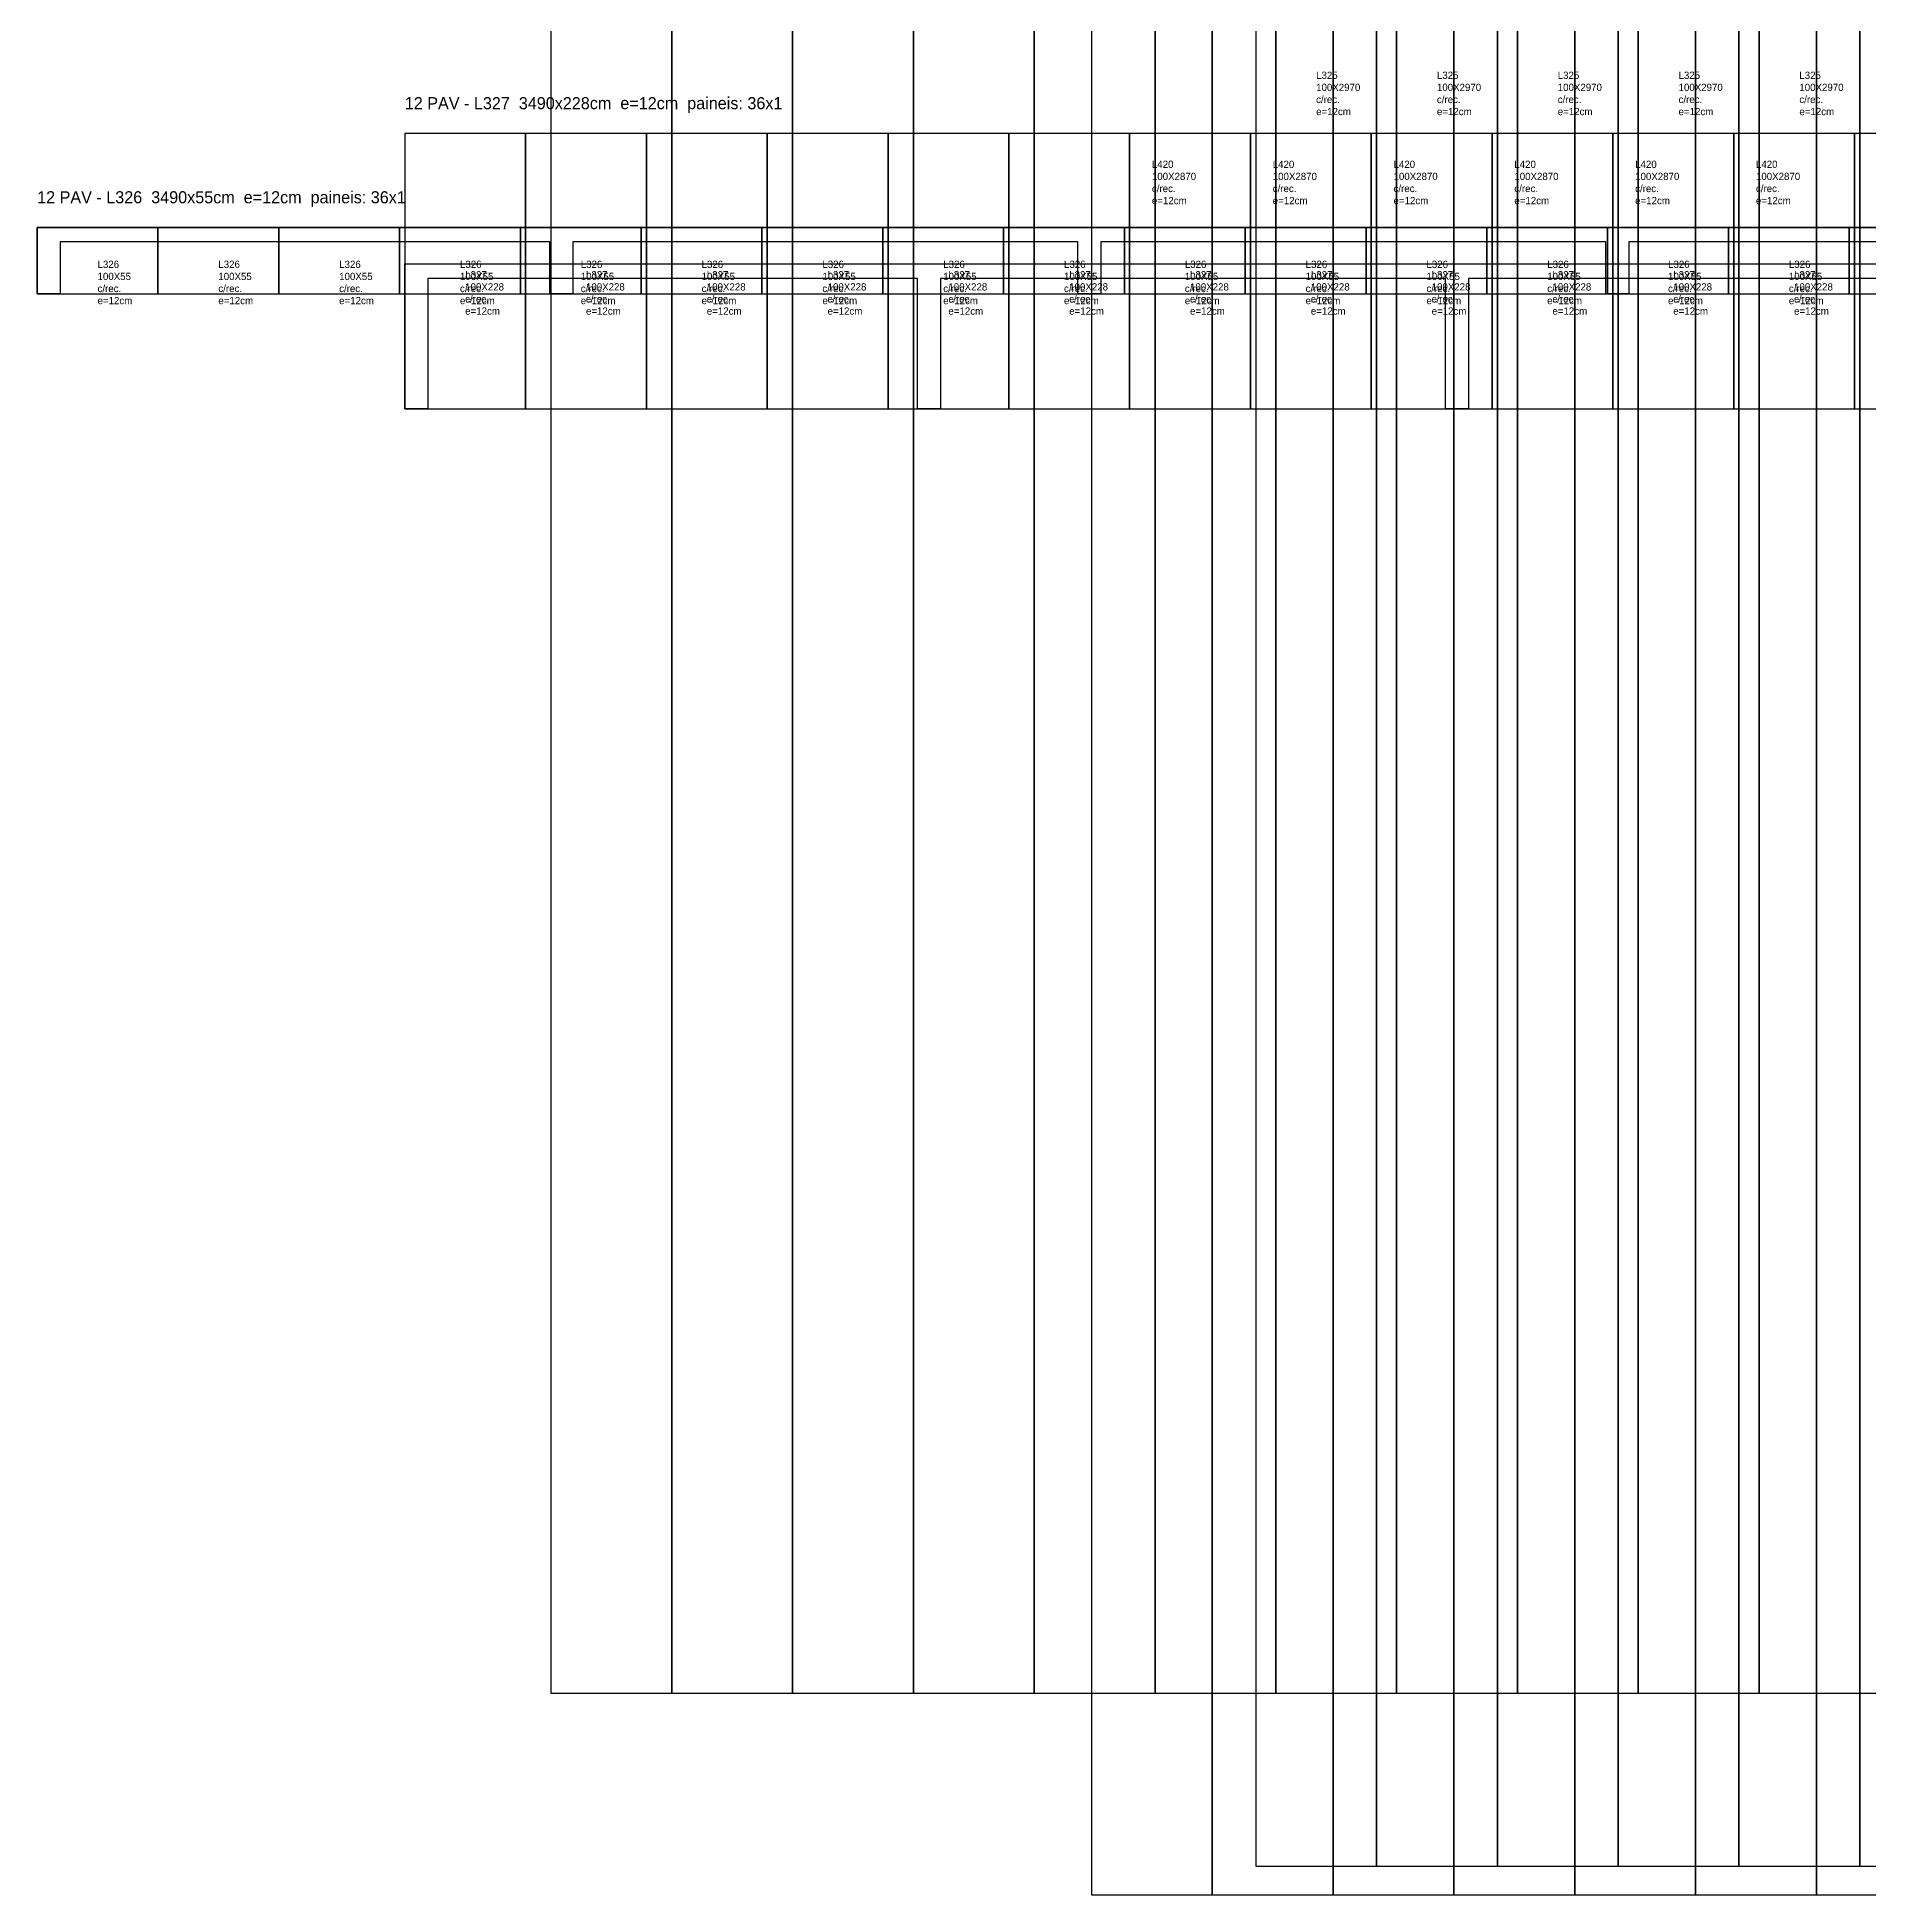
# Model space of a CAD drawing. Header units: metres. Extents: x -260 to 6932, y 665 to 3732.
# Drawn here: x -260 to 1257, y 665 to 2202 of the extents above; entities that cross this region are included whole.
import ezdxf

# ---------------------------------------------------------------- set-up
doc = ezdxf.new("R2010")
doc.units = ezdxf.units.M

msp = doc.modelspace()

# ---------------------------------------------------------------- linework, layer by layer
at = {"layer": 'Contorno'}
for points in [[(164.84, 831.69), (6149.04, 831.69), (6149.04, 3701.69), (164.84, 3701.69), (164.84, 831.69)], [(748.21, 688.59), (6932.41, 688.59), (6932.41, 3658.59), (748.21, 3658.59), (748.21, 688.59)], [(612.28, 664.91), (6596.48, 664.91), (6596.48, 3534.91), (612.28, 3534.91), (612.28, 664.91)]]:
    msp.add_lwpolyline(points, close=True, dxfattribs=at)
for points in [[(1475.02, 2032.66), (1057.02, 2032.66), (1057.02, 1989.66), (1038.02, 1989.66), (1038.02, 2032.66), (620.02, 2032.66), (620.02, 1989.66), (601.02, 1989.66), (601.02, 2032.66), (183.02, 2032.66), (183.02, 1989.66), (164.02, 1989.66), (164.02, 2032.66), (-241.48, 2032.66), (-241.48, 1989.66), (-260.48, 1989.66), (-260.48, 1989.66), (-260.48, 2044.66), (3229.52, 2044.66)], [(1342.33, 2002.51), (924.33, 2002.51), (924.33, 1894.51), (905.33, 1894.51), (905.33, 2002.51), (487.33, 2002.51), (487.33, 1894.51), (468.33, 1894.51), (468.33, 2002.51), (62.83, 2002.51), (62.83, 1894.51), (43.83, 1894.51), (43.83, 1894.51), (43.83, 2014.51), (3398.33, 2014.51)]]:
    msp.add_lwpolyline(points, dxfattribs=at)
at = {"layer": 'Paineis'}
for points in [[(164.84, 831.69), (264.84, 831.69), (264.84, 3701.69), (164.84, 3701.69)], [(264.84, 831.69), (364.84, 831.69), (364.84, 3701.69), (264.84, 3701.69)], [(364.84, 831.69), (464.84, 831.69), (464.84, 3701.69), (364.84, 3701.69)], [(464.84, 831.69), (564.84, 831.69), (564.84, 3701.69), (464.84, 3701.69)], [(564.84, 831.69), (664.84, 831.69), (664.84, 3701.69), (564.84, 3701.69)], [(664.84, 831.69), (764.84, 831.69), (764.84, 3701.69), (664.84, 3701.69)], [(764.84, 831.69), (864.84, 831.69), (864.84, 3701.69), (764.84, 3701.69)], [(864.84, 831.69), (964.84, 831.69), (964.84, 3701.69), (864.84, 3701.69)], [(964.84, 831.69), (1064.84, 831.69), (1064.84, 3701.69), (964.84, 3701.69)], [(1064.84, 831.69), (1164.84, 831.69), (1164.84, 3701.69), (1064.84, 3701.69)], [(1164.84, 831.69), (1264.84, 831.69), (1264.84, 3701.69), (1164.84, 3701.69)], [(748.21, 688.59), (848.21, 688.59), (848.21, 3658.59), (748.21, 3658.59)], [(848.21, 688.59), (948.21, 688.59), (948.21, 3658.59), (848.21, 3658.59)], [(948.21, 688.59), (1048.21, 688.59), (1048.21, 3658.59), (948.21, 3658.59)], [(1048.21, 688.59), (1148.21, 688.59), (1148.21, 3658.59), (1048.21, 3658.59)], [(1148.21, 688.59), (1248.21, 688.59), (1248.21, 3658.59), (1148.21, 3658.59)], [(1248.21, 688.59), (1348.21, 688.59), (1348.21, 3658.59), (1248.21, 3658.59)], [(612.28, 664.91), (712.28, 664.91), (712.28, 3534.91), (612.28, 3534.91)], [(712.28, 664.91), (812.28, 664.91), (812.28, 3534.91), (712.28, 3534.91)], [(812.28, 664.91), (912.28, 664.91), (912.28, 3534.91), (812.28, 3534.91)], [(912.28, 664.91), (1012.28, 664.91), (1012.28, 3534.91), (912.28, 3534.91)], [(1012.28, 664.91), (1112.28, 664.91), (1112.28, 3534.91), (1012.28, 3534.91)], [(1112.28, 664.91), (1212.28, 664.91), (1212.28, 3534.91), (1112.28, 3534.91)], [(1212.28, 664.91), (1312.28, 664.91), (1312.28, 3534.91), (1212.28, 3534.91)], [(43.83, 1894.51), (143.83, 1894.51), (143.83, 2122.51), (43.83, 2122.51)], [(143.83, 1894.51), (243.83, 1894.51), (243.83, 2122.51), (143.83, 2122.51)], [(243.83, 1894.51), (343.83, 1894.51), (343.83, 2122.51), (243.83, 2122.51)], [(343.83, 1894.51), (443.83, 1894.51), (443.83, 2122.51), (343.83, 2122.51)], [(443.83, 1894.51), (543.83, 1894.51), (543.83, 2122.51), (443.83, 2122.51)], [(543.83, 1894.51), (643.83, 1894.51), (643.83, 2122.51), (543.83, 2122.51)], [(643.83, 1894.51), (743.83, 1894.51), (743.83, 2122.51), (643.83, 2122.51)], [(743.83, 1894.51), (843.83, 1894.51), (843.83, 2122.51), (743.83, 2122.51)], [(843.83, 1894.51), (943.83, 1894.51), (943.83, 2122.51), (843.83, 2122.51)], [(943.83, 1894.51), (1043.83, 1894.51), (1043.83, 2122.51), (943.83, 2122.51)], [(1043.83, 1894.51), (1143.83, 1894.51), (1143.83, 2122.51), (1043.83, 2122.51)], [(1143.83, 1894.51), (1243.83, 1894.51), (1243.83, 2122.51), (1143.83, 2122.51)], [(1243.83, 1894.51), (1343.83, 1894.51), (1343.83, 2122.51), (1243.83, 2122.51)], [(-260.48, 1989.66), (-160.48, 1989.66), (-160.48, 2044.66), (-260.48, 2044.66)], [(-160.48, 1989.66), (-60.48, 1989.66), (-60.48, 2044.66), (-160.48, 2044.66)], [(-60.48, 1989.66), (39.52, 1989.66), (39.52, 2044.66), (-60.48, 2044.66)], [(39.52, 1989.66), (139.52, 1989.66), (139.52, 2044.66), (39.52, 2044.66)], [(139.52, 1989.66), (239.52, 1989.66), (239.52, 2044.66), (139.52, 2044.66)], [(239.52, 1989.66), (339.52, 1989.66), (339.52, 2044.66), (239.52, 2044.66)], [(339.52, 1989.66), (439.52, 1989.66), (439.52, 2044.66), (339.52, 2044.66)], [(439.52, 1989.66), (539.52, 1989.66), (539.52, 2044.66), (439.52, 2044.66)], [(539.52, 1989.66), (639.52, 1989.66), (639.52, 2044.66), (539.52, 2044.66)], [(639.52, 1989.66), (739.52, 1989.66), (739.52, 2044.66), (639.52, 2044.66)], [(739.52, 1989.66), (839.52, 1989.66), (839.52, 2044.66), (739.52, 2044.66)], [(839.52, 1989.66), (939.52, 1989.66), (939.52, 2044.66), (839.52, 2044.66)], [(939.52, 1989.66), (1039.52, 1989.66), (1039.52, 2044.66), (939.52, 2044.66)], [(1039.52, 1989.66), (1139.52, 1989.66), (1139.52, 2044.66), (1039.52, 2044.66)], [(1139.52, 1989.66), (1239.52, 1989.66), (1239.52, 2044.66), (1139.52, 2044.66)], [(1239.52, 1989.66), (1339.52, 1989.66), (1339.52, 2044.66), (1239.52, 2044.66)]]:
    msp.add_lwpolyline(points, close=True, dxfattribs=at)

# ---------------------------------------------------------------- texts
at = {"layer": 'AUX00', "char_height": 6, "attachment_point": 1}
for s, insert in [('L325\\P100X2970\\Pc/rec.\\Pe=12cm', (798.21, 2173.59)), ('L325\\P100X2970\\Pc/rec.\\Pe=12cm', (898.21, 2173.59)), ('L325\\P100X2970\\Pc/rec.\\Pe=12cm', (998.21, 2173.59)), ('L325\\P100X2970\\Pc/rec.\\Pe=12cm', (1098.21, 2173.59)), ('L325\\P100X2970\\Pc/rec.\\Pe=12cm', (1198.21, 2173.59)), ('L420\\P100X2870\\Pc/rec.\\Pe=12cm', (662.28, 2099.91)), ('L420\\P100X2870\\Pc/rec.\\Pe=12cm', (762.28, 2099.91)), ('L420\\P100X2870\\Pc/rec.\\Pe=12cm', (862.28, 2099.91)), ('L420\\P100X2870\\Pc/rec.\\Pe=12cm', (962.28, 2099.91)), ('L420\\P100X2870\\Pc/rec.\\Pe=12cm', (1062.28, 2099.91)), ('L420\\P100X2870\\Pc/rec.\\Pe=12cm', (1162.28, 2099.91)), ('L326\\P100X55\\Pc/rec.\\Pe=12cm', (-210.48, 2017.16)), ('L326\\P100X55\\Pc/rec.\\Pe=12cm', (-110.48, 2017.16)), ('L326\\P100X55\\Pc/rec.\\Pe=12cm', (-10.48, 2017.16)), ('L326\\P100X55\\Pc/rec.\\Pe=12cm', (89.52, 2017.16)), ('L326\\P100X55\\Pc/rec.\\Pe=12cm', (189.52, 2017.16)), ('L326\\P100X55\\Pc/rec.\\Pe=12cm', (289.52, 2017.16)), ('L326\\P100X55\\Pc/rec.\\Pe=12cm', (389.52, 2017.16)), ('L326\\P100X55\\Pc/rec.\\Pe=12cm', (489.52, 2017.16)), ('L326\\P100X55\\Pc/rec.\\Pe=12cm', (589.52, 2017.16)), ('L326\\P100X55\\Pc/rec.\\Pe=12cm', (689.52, 2017.16)), ('L326\\P100X55\\Pc/rec.\\Pe=12cm', (789.52, 2017.16)), ('L326\\P100X55\\Pc/rec.\\Pe=12cm', (889.52, 2017.16)), ('L326\\P100X55\\Pc/rec.\\Pe=12cm', (989.52, 2017.16)), ('L326\\P100X55\\Pc/rec.\\Pe=12cm', (1089.52, 2017.16)), ('L326\\P100X55\\Pc/rec.\\Pe=12cm', (1189.52, 2017.16)), ('L327\\P100X228\\Pc/rec.\\Pe=12cm', (93.83, 2008.51)), ('L327\\P100X228\\Pc/rec.\\Pe=12cm', (193.83, 2008.51)), ('L327\\P100X228\\Pc/rec.\\Pe=12cm', (293.83, 2008.51)), ('L327\\P100X228\\Pc/rec.\\Pe=12cm', (393.83, 2008.51)), ('L327\\P100X228\\Pc/rec.\\Pe=12cm', (493.83, 2008.51)), ('L327\\P100X228\\Pc/rec.\\Pe=12cm', (593.83, 2008.51)), ('L327\\P100X228\\Pc/rec.\\Pe=12cm', (693.83, 2008.51)), ('L327\\P100X228\\Pc/rec.\\Pe=12cm', (793.83, 2008.51)), ('L327\\P100X228\\Pc/rec.\\Pe=12cm', (893.83, 2008.51)), ('L327\\P100X228\\Pc/rec.\\Pe=12cm', (993.83, 2008.51)), ('L327\\P100X228\\Pc/rec.\\Pe=12cm', (1093.83, 2008.51)), ('L327\\P100X228\\Pc/rec.\\Pe=12cm', (1193.83, 2008.51))]:
    msp.add_mtext(s, dxfattribs=dict(at, insert=insert))
at = {"layer": 'NOMENCLATURA', "char_height": 10, "attachment_point": 1}
for s, insert in [('12 PAV - L327  3490x228cm  e=12cm  paineis: 36x1', (43.83, 2152.51)), ('12 PAV - L326  3490x55cm  e=12cm  paineis: 36x1', (-260.48, 2074.66))]:
    msp.add_mtext(s, dxfattribs=dict(at, insert=insert))

doc.saveas('drawing.dxf')
